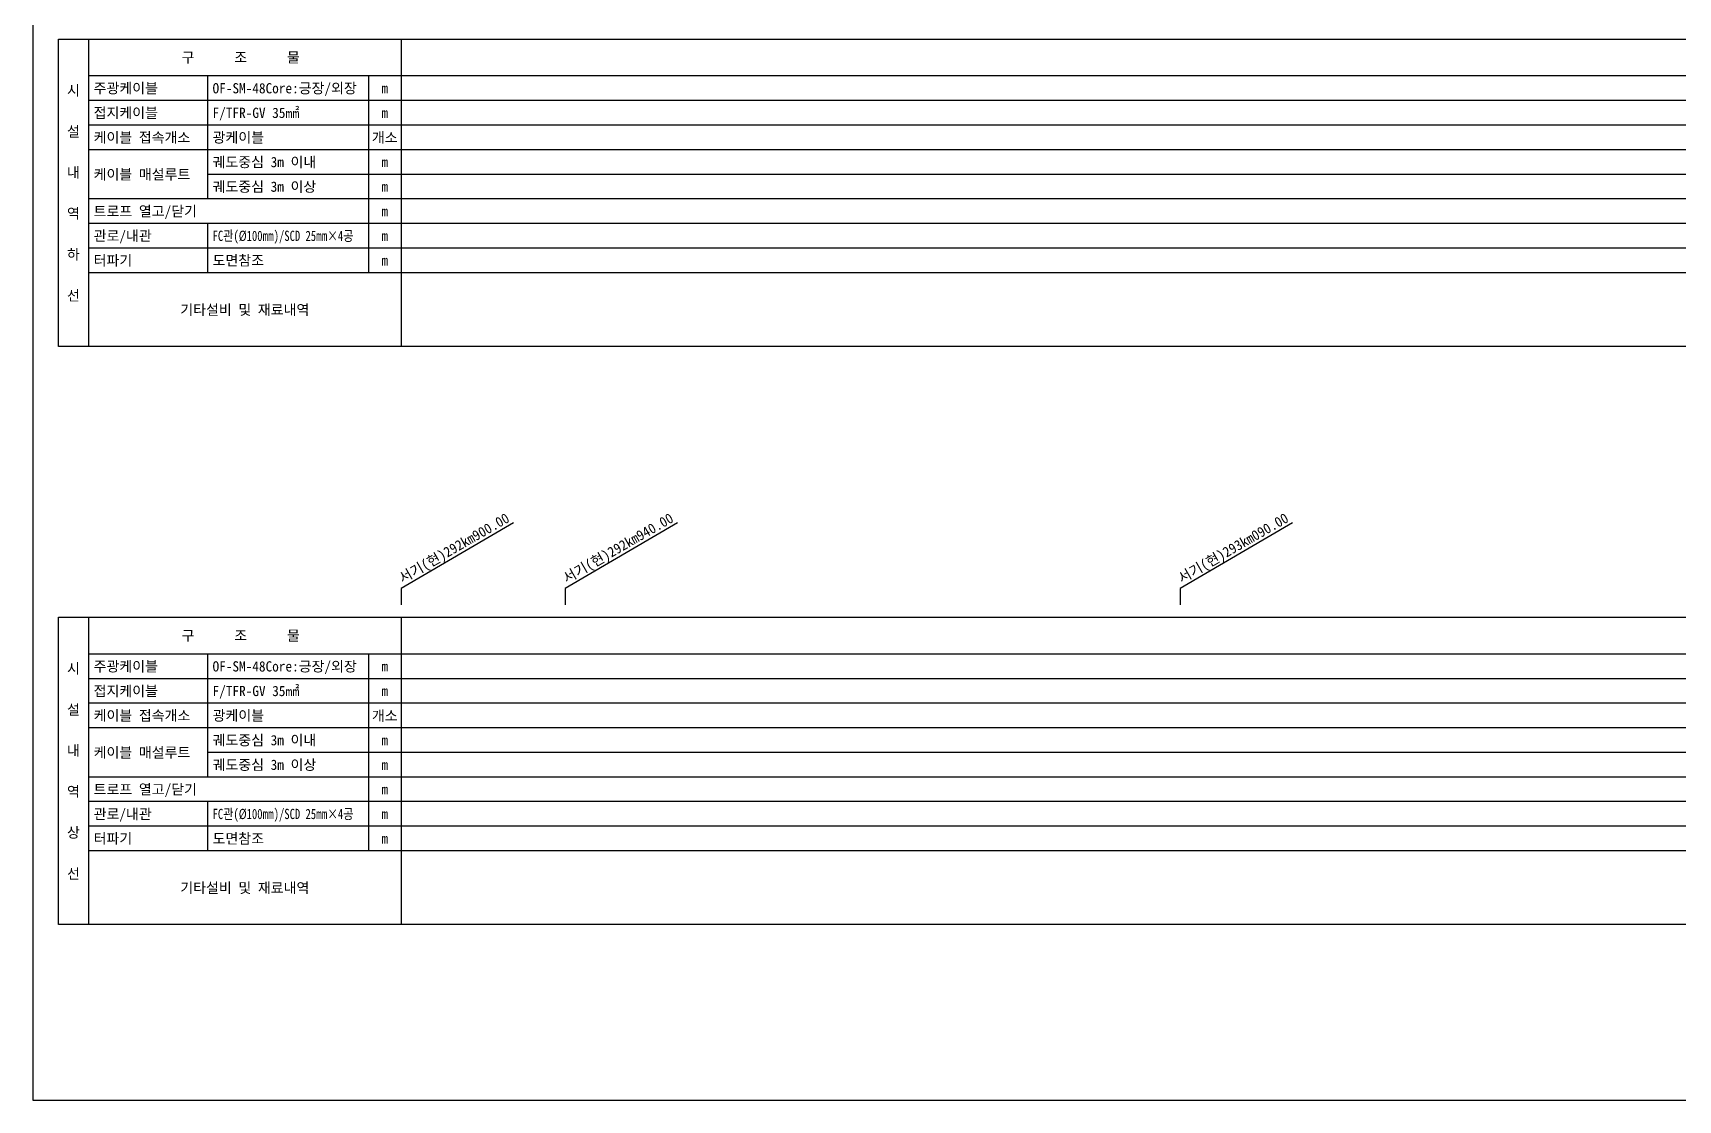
# Model space of a CAD drawing. Header units: millimetres. Extents: x 9574 to 10370, y 1103 to 1809.
# Drawn here: x 9573.9 to 9975.1, y 1103.1 to 1363.4 of the extents above; entities that cross this region are included whole.
import ezdxf
from ezdxf.enums import TextEntityAlignment as Align
from ezdxf.xclip import XClip

# ---------------------------------------------------------------- set-up
doc = ezdxf.new("R2010")
doc.units = ezdxf.units.MM
doc.header["$LTSCALE"] = 10
doc.header["$MEASUREMENT"] = 0
doc.header["$XCLIPFRAME"] = 2
for name, color, linetype in [('TT-TABL-LIN1', 4, 'Continuous'), ('TT-TABL-LIN2', 1, 'Continuous'), ('TT-TABL-TEX1', 6, 'Continuous'), ('TT-TABL-TEX2', 3, 'Continuous'), ('TZ-BASE', 253, 'Continuous'), ('TZ-LEAL', 1, 'Continuous'), ('TZ-LEAT', 3, 'Continuous')]:
    doc.layers.add(name, color=color, linetype=linetype)
doc.layers.add('TX-PAPR', color=2, linetype='Continuous', plot=False)
doc.styles.get("Standard").update_dxf_attribs({"font": 'GulimChe.ttf'})
doc.styles.add('굴림체', font='GulimChe.ttf')

# ---------------------------------------------------------------- blocks, each defined once
blk = doc.blocks.new('JD-SDKSDK43SA')
at = {"layer": 'TZ-BASE'}
for p, q in [((252.7, -234.28), (225.25, 291.38)), ((152.83, -239.5), (125.38, 286.16)), ((52.97, -244.71), (25.52, 280.95))]:
    blk.add_line(p, q, dxfattribs=at)
blk = doc.blocks.new('JD-경부고속하선표_190503')
at = {"layer": 'TT-TABL-LIN1'}
blk.add_lwpolyline([(2, 114), (785.58, 114), (785.58, 39), (2, 39)], close=True, dxfattribs=at)
at = {"layer": 'TT-TABL-LIN2'}
for p, q in [((85.58, 114), (85.58, 39)), ((77.58, 105), (77.58, 57))]:
    blk.add_line(p, q, dxfattribs=at)
for points in [[(9.33, 114), (9.33, 39)], [(785.58, 105), (9.33, 105)], [(38.33, 105), (38.33, 75)], [(785.58, 99), (9.33, 99)], [(785.58, 93), (9.33, 93)], [(785.58, 87), (9.33, 87)], [(785.58, 81), (38.33, 81)], [(785.58, 75), (9.33, 75)], [(785.58, 69), (9.33, 69)], [(38.33, 69), (38.33, 57)], [(785.58, 63), (9.33, 63)], [(785.58, 57), (9.33, 57)]]:
    blk.add_lwpolyline(points, dxfattribs=at)
at = {"layer": 'TT-TABL-TEX1'}
for s, p in [('구      조      물', (46.45, 109.5)), ('시', (5.66, 101.5)), ('설', (5.66, 91.5)), ('내', (5.66, 81.5)), ('역', (5.66, 71.5)), ('하', (5.66, 61.5)), ('선', (5.66, 51.5))]:
    blk.add_text(s, height=2.5, rotation=0, dxfattribs=at).set_placement(p, align=Align.MIDDLE)
at = {"layer": 'TT-TABL-TEX2'}
for s, p in [('주광케이블', (10.59, 102)), ('OF-SM-48Core:긍장/외장', (39.59, 102)), ('접지케이블', (10.59, 96)), ('F/TFR-GV 35㎟', (39.59, 96)), ('케이블 접속개소', (10.59, 90)), ('광케이블', (39.59, 90)), ('궤도중심 3m 이내', (39.59, 84)), ('케이블 매설루트', (10.59, 81)), ('궤도중심 3m 이상', (39.59, 78)), ('트로프 열고/닫기', (10.59, 72)), ('관로/내관', (10.59, 66)), ('터파기', (10.59, 60)), ('도면참조', (39.59, 60))]:
    blk.add_text(s, height=2.5, rotation=0, dxfattribs=at).set_placement(p, align=Align.MIDDLE_LEFT)
for s, p in [('m', (81.58, 102)), ('m', (81.58, 96)), ('m', (81.58, 96)), ('개소', (81.58, 90)), ('m', (81.58, 84)), ('m', (81.58, 78)), ('m', (81.58, 72)), ('m', (81.58, 66)), ('m', (81.58, 60)), ('기타설비 및 재료내역', (47.45, 48))]:
    blk.add_text(s, height=2.5, rotation=0, dxfattribs=at).set_placement(p, align=Align.MIDDLE)
at = {"layer": 'TT-TABL-TEX2', "width": 0.8}
blk.add_text('FC관(Ø100㎜)/SCD 25㎜×4공', height=2.5, rotation=0, dxfattribs=at).set_placement((39.59, 66), align=Align.MIDDLE_LEFT)
blk = doc.blocks.new('JD-경부고속상선표_190503')
at = {"layer": 'TT-TABL-LIN1'}
blk.add_lwpolyline([(2, 114), (785.58, 114), (785.58, 39), (2, 39)], close=True, dxfattribs=at)
at = {"layer": 'TT-TABL-LIN2'}
for p, q in [((85.58, 114), (85.58, 39)), ((77.58, 105), (77.58, 57))]:
    blk.add_line(p, q, dxfattribs=at)
for points in [[(9.33, 114), (9.33, 39)], [(785.58, 105), (9.33, 105)], [(38.33, 105), (38.33, 75)], [(785.58, 99), (9.33, 99)], [(785.58, 93), (9.33, 93)], [(785.58, 87), (9.33, 87)], [(785.58, 81), (38.33, 81)], [(785.58, 75), (9.33, 75)], [(785.58, 69), (9.33, 69)], [(38.33, 69), (38.33, 57)], [(785.58, 63), (9.33, 63)], [(785.58, 57), (9.33, 57)]]:
    blk.add_lwpolyline(points, dxfattribs=at)
at = {"layer": 'TT-TABL-TEX1'}
for s, p in [('구      조      물', (46.45, 109.5)), ('시', (5.66, 101.5)), ('설', (5.66, 91.5)), ('내', (5.66, 81.5)), ('역', (5.66, 71.5)), ('상', (5.66, 61.5)), ('선', (5.66, 51.5))]:
    blk.add_text(s, height=2.5, rotation=0, dxfattribs=at).set_placement(p, align=Align.MIDDLE)
at = {"layer": 'TT-TABL-TEX2'}
for s, p in [('주광케이블', (10.59, 102)), ('OF-SM-48Core:긍장/외장', (39.59, 102)), ('접지케이블', (10.59, 96)), ('F/TFR-GV 35㎟', (39.59, 96)), ('케이블 접속개소', (10.59, 90)), ('광케이블', (39.59, 90)), ('궤도중심 3m 이내', (39.59, 84)), ('케이블 매설루트', (10.59, 81)), ('궤도중심 3m 이상', (39.59, 78)), ('트로프 열고/닫기', (10.59, 72)), ('관로/내관', (10.59, 66)), ('터파기', (10.59, 60)), ('도면참조', (39.59, 60))]:
    blk.add_text(s, height=2.5, rotation=0, dxfattribs=at).set_placement(p, align=Align.MIDDLE_LEFT)
for s, p in [('m', (81.58, 102)), ('m', (81.58, 96)), ('m', (81.58, 96)), ('개소', (81.58, 90)), ('m', (81.58, 84)), ('m', (81.58, 78)), ('m', (81.58, 72)), ('m', (81.58, 66)), ('m', (81.58, 60)), ('기타설비 및 재료내역', (47.45, 48))]:
    blk.add_text(s, height=2.5, rotation=0, dxfattribs=at).set_placement(p, align=Align.MIDDLE)
at = {"layer": 'TT-TABL-TEX2', "width": 0.8}
blk.add_text('FC관(Ø100㎜)/SCD 25㎜×4공', height=2.5, rotation=0, dxfattribs=at).set_placement((39.59, 66), align=Align.MIDDLE_LEFT)

msp = doc.modelspace()

# ---------------------------------------------------------------- linework, layer by layer
at = {"layer": 'TX-PAPR'}
msp.add_lwpolyline([(9573.89, 1103.05), (10369.89, 1103.05), (10369.89, 1619.05), (9573.89, 1619.05)], close=True, dxfattribs=at)
at = {"layer": 'TZ-LEAL'}
for points in [[(9691.07, 1243.87), (9663.68, 1227.85), (9663.68, 1223.85)], [(9731.07, 1243.87), (9703.68, 1227.85), (9703.68, 1223.85)], [(9881.07, 1243.87), (9853.68, 1227.85), (9853.68, 1223.85)]]:
    msp.add_lwpolyline(points, dxfattribs=at)

# ---------------------------------------------------------------- block references
at = {"layer": 'TT-TABL-LIN2'}
for name, p in [('JD-경부고속하선표_190503', (9578.11, 1247.87)), ('JD-경부고속상선표_190503', (9578.11, 1106.85))]:
    msp.add_blockref(name, p, dxfattribs=at)
at = {"layer": 'TZ-BASE'}
ref = msp.add_blockref('JD-SDKSDK43SA', (9658.47, 1472.26, -59.38), dxfattribs=at)
XClip(ref).set_block_clipping_path([(-0.0310036678, 75), (699.9999999929, 75.0000000632), (699.9999999987, -74.9999999368), (0.0310036678, -75)])

# ---------------------------------------------------------------- texts
at = {"layer": 'TZ-LEAT', "style": '굴림체'}
for s, p in [('서기(현)292km900.00', (9677.18, 1236.64)), ('서기(현)292km940.00', (9717.18, 1236.64)), ('서기(현)293km090.00', (9867.18, 1236.64))]:
    msp.add_text(s, height=2.5, rotation=30, dxfattribs=at).set_placement(p, align=Align.CENTER)

doc.saveas('drawing.dxf')
